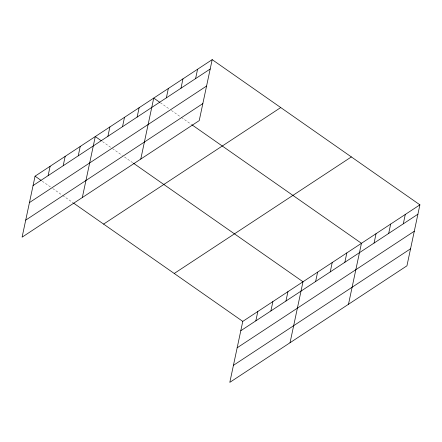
<?xml version="1.0" encoding="UTF-8"?>
<svg xmlns="http://www.w3.org/2000/svg" width="442" height="442" viewBox="0 0 442 442"><rect width="100%" height="100%" fill="white"/><g stroke="black" fill="none" stroke-linecap="round" stroke-linejoin="round"><path stroke-width="0.33" stroke-dasharray="2.21 1.66" d="M160.369 102.732L169.767 109.307M171.424 110.461L180.822 117.031M181.375 117.417L191.325 124.373M102.472 141.584L111.312 147.766M112.423 148.534L122.373 155.49M124.583 157.037L132.871 162.833M42.25 181.209L51.09 187.391M52.747 188.546L62.145 195.115M62.698 195.502L73.201 202.845"/><path stroke-width="0.66" d="M212.188 59.637L35.062 176.181L22.1 237.161L199.226 120.611L212.188 59.637L419.9 204.839L406.938 265.819L229.812 382.363L242.774 321.389L419.9 204.839M48.128 175.645L50.117 166.275M63.184 165.739L65.173 156.369M78.24 155.833L80.229 146.462M82.323 197.535L95.284 136.556L101.367 140.81M107.909 136.307L109.898 126.942M122.517 126.694L124.511 117.329M137.13 117.08L139.125 107.71M140.777 159.076L153.739 98.096L159.816 102.351M166.358 97.848L168.352 88.483M180.971 88.234L182.96 78.869M195.585 78.621L197.574 69.25M255.835 320.848L257.83 311.483M270.891 310.941L272.885 301.577M285.946 301.035L287.941 291.67M290.035 342.738L302.997 281.764L133.429 163.22M315.616 281.515L317.61 272.145M330.229 271.896L332.224 262.531M344.843 262.283L346.837 252.918M348.489 304.278L361.446 243.299L191.878 124.76M374.07 243.05L376.059 233.685M388.684 233.437L390.673 224.072M403.297 223.823L405.286 214.458M33.073 185.552L210.199 69.002M29.448 202.58L206.58 86.035M25.719 220.127L202.85 103.583M103.605 224.1L280.731 107.555M174.225 273.471L351.357 156.927M240.78 330.754L417.911 214.21M237.161 347.782L414.287 231.238M233.431 365.33L410.557 248.785M35.062 176.181L41.139 180.435M73.753 203.232L242.774 321.389"/></g></svg>
